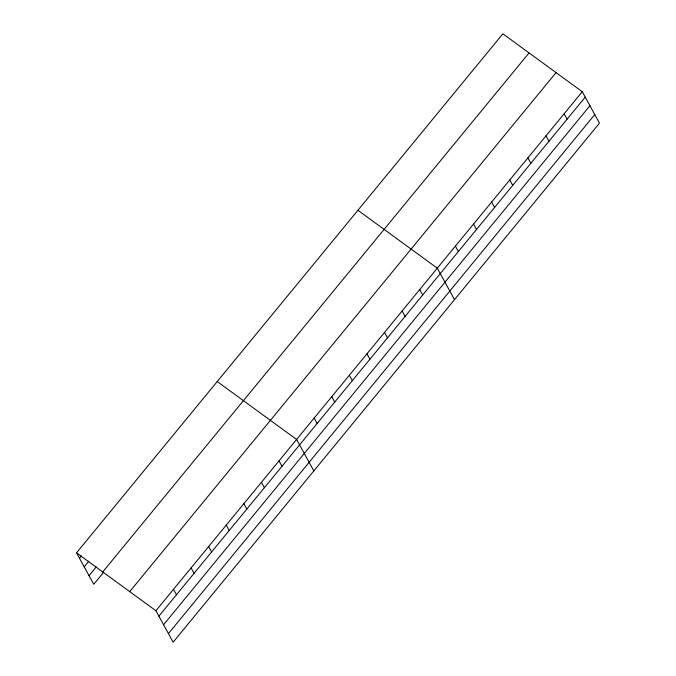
<?xml version="1.0" encoding="UTF-8"?>
<svg xmlns="http://www.w3.org/2000/svg" width="676" height="676" viewBox="0 0 676 676"><rect width="100%" height="100%" fill="white"/><g stroke="black" fill="none" stroke-linecap="round" stroke-linejoin="round"><path stroke-width="1.01" d="M76.532 552.833L502.868 33.8L582.247 91.716L599.468 123.167L173.132 642.2L155.911 610.749L76.532 552.833L93.753 584.284L103.521 572.395M79.498 558.249L81.45 555.866M84.204 566.843L88.759 561.291M89.046 575.69L96.212 566.97M102.727 571.947L529.063 52.914M129.716 591.635L556.052 72.602M155.911 610.749L582.247 91.716M158.877 616.157L585.213 97.133M163.584 624.751L589.92 105.726M168.434 633.606L594.762 114.574M357.908 210.27L437.296 268.186L454.517 299.637M217.224 381.551L296.603 439.468L313.825 470.918M564.13 113.771L567.096 119.187M546.005 135.834L548.971 141.25M527.888 157.888L530.854 163.305M509.772 179.951L512.738 185.368M491.655 202.006L494.621 207.422M473.53 224.069L476.495 229.485M455.413 246.123L458.379 251.54M419.712 289.598L422.669 295.006M402.119 311.002L405.085 316.419M384.534 332.415L387.5 337.831M366.95 353.827L369.916 359.243M349.365 375.231L352.331 380.647M331.781 396.643L334.738 402.059M314.188 418.055L317.154 423.472M279.019 460.871L281.985 466.288M261.435 482.284L264.4 487.7M243.842 503.696L246.808 509.113M226.257 525.108L229.223 530.525M208.673 546.512L211.639 551.929M191.088 567.924L194.054 573.341M173.504 589.337L176.47 594.753"/></g></svg>
